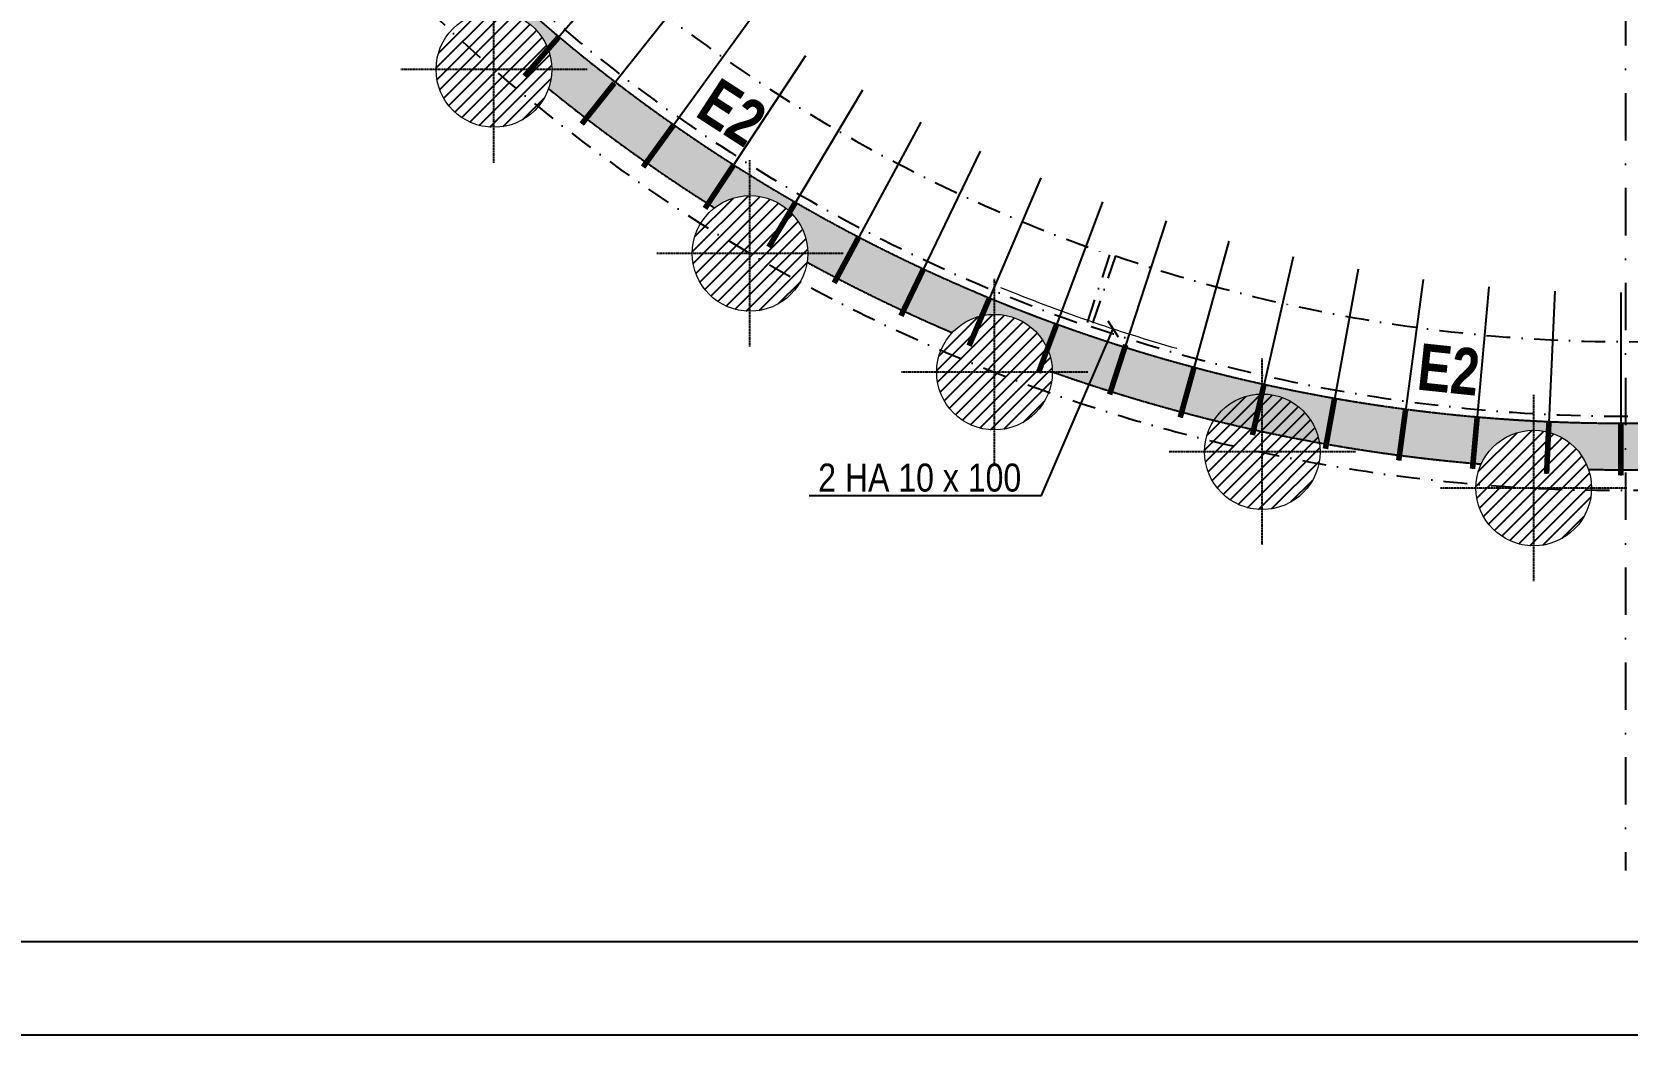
# Model space of a CAD drawing. Header units: metres. Extents: x 33574 to 39801, y -147554 to -143354.
# Drawn here: x 36687 to 37542, y -147554 to -147015 of the extents above; entities that cross this region are included whole.
import ezdxf
from ezdxf.enums import TextEntityAlignment as Align

# ---------------------------------------------------------------- set-up
doc = ezdxf.new("R2010")
doc.units = ezdxf.units.M
doc.linetypes.add('INTERROMPU2', pattern=[9.525, 6.35, -3.175])
doc.linetypes.add('TIRETPTX2', pattern=[50.8, 25.4, -12.7, 0, -12.7])
for name, color, linetype in [('01-Cad  2', 1, 'Continuous'), ('01_isolant ext', 2, 'TIRETPTX2'), ('01_linteaux', 3, 'Continuous'), ('01_murs_coup', 5, 'Continuous'), ('01_murs_sup', 2, 'INTERROMPU2'), ('01_poch_murs', 251, 'Continuous'), ('01_texte', 230, 'Continuous')]:
    doc.layers.add(name, color=color, linetype=linetype)
doc.layers.add('01_PIEUX', color=5, linetype='Continuous', lineweight=60)
doc.styles.add('ARIAL NA', font='ARIALN.TTF')
doc.styles.add('impact', font='impact.ttf')

msp = doc.modelspace()

# ---------------------------------------------------------------- hatches: boundary and pattern name
at = {"layer": '01_murs_sup', "ltscale": 3}
h = msp.add_hatch(dxfattribs=at)
h.set_pattern_fill('DASH', color=256, scale=2.5, angle=135)
h.set_pattern_definition([(135, (1211.6615, -135886.377), (-11.2253202, 9e-16), [7.9375, -7.9375])])
h.paths.add_polyline_path([(38407.86, -146612.69), (38407.86, -146515.63), (38596.38, -146515.63), (38596.38, -146499.63), (38407.86, -146499.63), (38407.86, -146366), (38387.86, -146366), (38387.86, -146515.63), (38387.86, -146592.63, -0.331617), (37538.85, -147225.3), (37538.85, -147250.3, 0.04526), (37702.76, -147235.43, -0.678492), (37759.08, -147223.28, 0.029086), (37860.17, -147191.75, -0.678665), (37913.42, -147169.73, 0.039631), (38039.75, -147100.23, -0.058892), (38038.9, -147093, -0.595794), (38086.85, -147067.05, 0.039592), (38194.71, -146971.57, -0.114707), (38191.53, -146957.89, -0.523076), (38233.36, -146928.85, 0.100091)])
h.paths.add_polyline_path([(36668.44, -146504.81), (36665.09, -146366), (36640.08, -146366), (36642.97, -146485.71, -0.328756), (36664.8, -146515.32, -0.255395), (36650.55, -146541.41, 0.060716), (36725.1, -146748.86, -0.449633), (36759.79, -146779.63, -0.175361), (36752.61, -146799.47, 0.018369), (36788.51, -146855.94, -0.49138), (36827.36, -146885.93, -0.140327), (36822.67, -146902.33, 0.039537), (36920.22, -147008.05, -0.562063), (36965.47, -147035.58, -0.084286), (36963.73, -147045.81, 0.030117), (37052.78, -147109.79, -0.624137), (37102.81, -147134.26, -0.038185), (37102.45, -147138.97, 0.023759), (37180.29, -147176.77, -0.678492), (37233.94, -147197.76, 0.064835), (37463.95, -147247.22, -0.678492), (37521.49, -147250.13, 0.004763), (37538.85, -147250.3), (37538.85, -147225.3, -0.360186)])
at = {"layer": '01_poch_murs'}
h = msp.add_hatch(dxfattribs=at)
h.set_pattern_fill('ANSI31', color=256, scale=1.5)
h.set_pattern_definition([(45, (18725.774, -138332.3146), (-3.367596, 3.367596), [])])
h.paths.add_polyline_path([(36934.47, -147004.58, 0.414214), (36903.47, -147035.58), (36934.47, -147035.58)])
h.paths.add_polyline_path([(36934.47, -147035.58), (36903.47, -147035.58, 0.414214), (36934.47, -147066.58)])
h.paths.add_polyline_path([(36934.47, -147004.58), (36934.47, -147035.58), (36965.47, -147035.58, 0.414214)])
h.paths.add_polyline_path([(36965.47, -147035.58), (36934.47, -147035.58), (36934.47, -147066.58, 0.414214)])
h = msp.add_hatch(dxfattribs=at)
h.set_pattern_fill('ANSI31', color=256, scale=1.5)
h.set_pattern_definition([(45, (18863.1183, -138430.9924), (-3.367596, 3.367596), [])])
h.paths.add_polyline_path([(37071.81, -147103.26, 0.414214), (37040.81, -147134.26), (37071.81, -147134.26)])
h.paths.add_polyline_path([(37071.81, -147134.26), (37040.81, -147134.26, 0.414214), (37071.81, -147165.26)])
h.paths.add_polyline_path([(37071.81, -147103.26), (37071.81, -147134.26), (37102.81, -147134.26, 0.414214)])
h.paths.add_polyline_path([(37102.81, -147134.26), (37071.81, -147134.26), (37071.81, -147165.26, 0.414214)])
h = msp.add_hatch(dxfattribs=at)
h.set_pattern_fill('ANSI31', color=256, scale=1.5)
h.set_pattern_definition([(45, (18994.2493, -138494.666), (-3.367596, 3.367596), [])])
h.paths.add_polyline_path([(37202.94, -147166.93, 0.414214), (37171.94, -147197.93), (37202.94, -147197.93)])
h.paths.add_polyline_path([(37202.94, -147197.93), (37171.94, -147197.93, 0.414214), (37202.94, -147228.93)])
h.paths.add_polyline_path([(37202.94, -147166.93), (37202.94, -147197.93), (37233.94, -147197.93, 0.414214)])
h.paths.add_polyline_path([(37233.94, -147197.93), (37202.94, -147197.93), (37202.94, -147228.93, 0.414214)])
h = msp.add_hatch(dxfattribs=at)
h.set_pattern_fill('ANSI31', color=256, scale=1.5)
h.set_pattern_definition([(45, (19137.881, -138537.393), (-3.367596, 3.367596), [])])
h.paths.add_polyline_path([(37346.57, -147209.66, 0.414214), (37315.57, -147240.66), (37346.57, -147240.66)])
h.paths.add_polyline_path([(37346.57, -147240.66), (37315.57, -147240.66, 0.414214), (37346.57, -147271.66)])
h.paths.add_polyline_path([(37346.57, -147209.66), (37346.57, -147240.66), (37377.57, -147240.66, 0.414214)])
h.paths.add_polyline_path([(37377.57, -147240.66), (37346.57, -147240.66), (37346.57, -147271.66, 0.414214)])
h = msp.add_hatch(dxfattribs=at)
h.set_pattern_fill('ANSI31', color=256, scale=1.5)
h.set_pattern_definition([(45, (19283.449, -138556.848), (-3.367596, 3.367596), [])])
h.paths.add_polyline_path([(37492.14, -147229.12, 0.414214), (37461.14, -147260.12), (37492.14, -147260.12)])
h.paths.add_polyline_path([(37492.14, -147260.12), (37461.14, -147260.12, 0.414214), (37492.14, -147291.12)])
h.paths.add_polyline_path([(37492.14, -147229.12), (37492.14, -147260.12), (37523.14, -147260.12, 0.414214)])
h.paths.add_polyline_path([(37523.14, -147260.12), (37492.14, -147260.12), (37492.14, -147291.12, 0.414214)])

# ---------------------------------------------------------------- linework, layer by layer
at = {"layer": '01-Cad  2'}
for p, q in [((38750.79, -147503.57), (33623.64, -147503.57)), ((38750.79, -147553.57), (33573.64, -147553.57))]:
    msp.add_line(p, q, dxfattribs=at)
at = {"layer": '01_isolant ext'}
msp.add_line((37541.36, -145266.75), (37541.36, -147465.24), dxfattribs=at)
at = {"layer": '01_isolant ext', "ltscale": 0.5}
for p, q in [((37264.65, -147135.02), (37252.08, -147172.99)), ((37267.9, -147135.56), (37254.85, -147173.37))]:
    msp.add_line(p, q, dxfattribs=at)
for centre, radius, start, end in [((37539.87, -146340.32), 841, 224.8875, 250.89837), ((37539.87, -146340.32), 881, 224.8875, 250.93364), ((37542.37, -146340.6), 841, 250.95224, 276.96312), ((37542.37, -146340.6), 881, 250.95224, 276.99838)]:
    msp.add_arc(centre, radius, start, end, dxfattribs=at)
at = {"layer": '01_linteaux', "ltscale": 0.01}
for p, q in [((37015.41, -146965.32), (36950.94, -147039.12)), ((37042.66, -146988.21), (36981.56, -147064.83)), ((37072.07, -147008.62), (37014.46, -147087.91)), ((37101.66, -147028.31), (37047.67, -147110.1)), ((37132.13, -147046.73), (37081.87, -147130.86)), ((37163.35, -147063.78), (37116.92, -147150.08)), ((37195.27, -147079.45), (37152.75, -147167.74)), ((37227.81, -147093.7), (37189.3, -147183.82)), ((37260.94, -147106.52), (37226.51, -147198.27)), ((37294.94, -147116.68), (37264.65, -147209.88)), ((37328.61, -147127.76), (37302.54, -147222.22)), ((37363.07, -147136.14), (37341.26, -147231.69)), ((37397.91, -147142.62), (37380.41, -147239.05)), ((37432.89, -147148.16), (37419.74, -147245.27)), ((37468.09, -147152.12), (37459.31, -147249.73)), ((37503.43, -147154.51), (37499.04, -147252.41)), ((37538.85, -147155.3), (37538.85, -147253.3))]:
    msp.add_line(p, q, dxfattribs=at)
at = {"layer": '01_linteaux', "linetype": 'TIRETPTX2', "ltscale": 0.01}
for p, q in [((36934.47, -147085.58), (36934.47, -146985.58)), ((36984.47, -147035.58), (36884.47, -147035.58)), ((37071.81, -147184.26), (37071.81, -147084.26)), ((37121.81, -147134.26), (37021.81, -147134.26)), ((37202.94, -147247.93), (37202.94, -147147.93)), ((37346.57, -147290.66), (37346.57, -147190.66)), ((37252.94, -147197.93), (37152.94, -147197.93)), ((37492.14, -147310.12), (37492.14, -147210.12)), ((37492.14, -147310.12), (37492.14, -147210.12)), ((37396.57, -147240.66), (37296.57, -147240.66)), ((37542.14, -147260.12), (37442.14, -147260.12))]:
    msp.add_line(p, q, dxfattribs=at)
at = {"layer": '01_linteaux', "linetype": 'TIRETPTX2', "ltscale": 0.01, "const_width": 3, "flags": 128}
for points in [[(36969.36, -147018.03), (36950.94, -147039.12)], [(36999.01, -147042.94), (36981.56, -147064.83)], [(37030.92, -147065.25), (37014.46, -147087.91)], [(37063.1, -147086.73), (37047.67, -147110.1)], [(37096.23, -147106.82), (37081.87, -147130.86)], [(37130.18, -147125.42), (37116.92, -147150.08)], [(37164.9, -147142.52), (37152.75, -147167.74)], [(37200.3, -147158.07), (37189.3, -147183.82)], [(37236.35, -147172.06), (37226.51, -147198.27)], [(37273.3, -147183.25), (37264.65, -147209.88)], [(37309.99, -147195.23), (37302.54, -147222.22)], [(37347.49, -147204.39), (37341.26, -147231.69)], [(37385.41, -147211.5), (37380.41, -147239.05)], [(37423.5, -147217.53), (37419.74, -147245.27)], [(37461.82, -147221.84), (37459.31, -147249.73)], [(37500.29, -147224.44), (37499.04, -147252.41)], [(37538.85, -147225.3), (37538.85, -147253.3)]]:
    msp.add_lwpolyline(points, dxfattribs=at)
at = {"layer": '01_linteaux', "linetype": 'TIRETPTX2', "ltscale": 0.5}
msp.add_arc((37538.85, -146339.3), 922, 186.43891, 321.92875, dxfattribs=at)
at = {"layer": '01_murs_coup', "linetype": 'Continuous', "lineweight": 5}
for centre, radius, start, end in [((37538.85, -146339.3), 886, 190.7667, 331.31329), ((37538.85, -146339.3), 911, 230.85374, 237.75402), ((37538.85, -146339.3), 911, 241.378, 246.82221), ((37539.87, -146340.32), 878, 247.66499, 254.19479), ((37538.85, -146339.3), 911, 250.44619, 265.28443), ((37538.85, -146339.3), 911, 268.90841, 280.36579)]:
    msp.add_arc(centre, radius, start, end, dxfattribs=at)
at = {"layer": '01_murs_sup', "ltscale": 0.05}
for radius, start, end in [(886, 190.7667, 343.38551), (911, 230.85374, 237.75402), (911, 241.378, 246.82221), (911, 250.44619, 265.28443), (911, 268.90841, 280.36579)]:
    msp.add_arc((37538.85, -146339.3), radius, start, end, dxfattribs=at)
at = {"layer": '01_PIEUX', "linetype": 'Continuous', "lineweight": 5}
for centre in [(36934.47, -147035.58), (37071.81, -147134.26), (37202.94, -147197.93), (37346.57, -147240.66), (37492.14, -147260.12)]:
    msp.add_circle(centre, 31, dxfattribs=at)
at = {"layer": '01_texte'}
for p, q in [((37228.22, -147264.17), (37266.52, -147174.69)), ((37263.73, -147170.46), (37269.3, -147178.92)), ((37103.56, -147264.17), (37228.22, -147264.17))]:
    msp.add_line(p, q, dxfattribs=at)

# ---------------------------------------------------------------- texts
at = {"layer": '01_texte', "style": 'impact'}
for rotation, p in [(327, (37051.33, -147075.34)), (354, (37444.43, -147216.38))]:
    msp.add_text('E2', height=25, rotation=rotation, dxfattribs=at).set_placement(p, align=Align.BOTTOM_CENTER)
at = {"layer": '01_texte', "style": 'ARIAL NA'}
msp.add_text('2 HA 10 x 100', height=15, dxfattribs=at).set_placement((37108.39, -147262))

doc.saveas('drawing.dxf')
